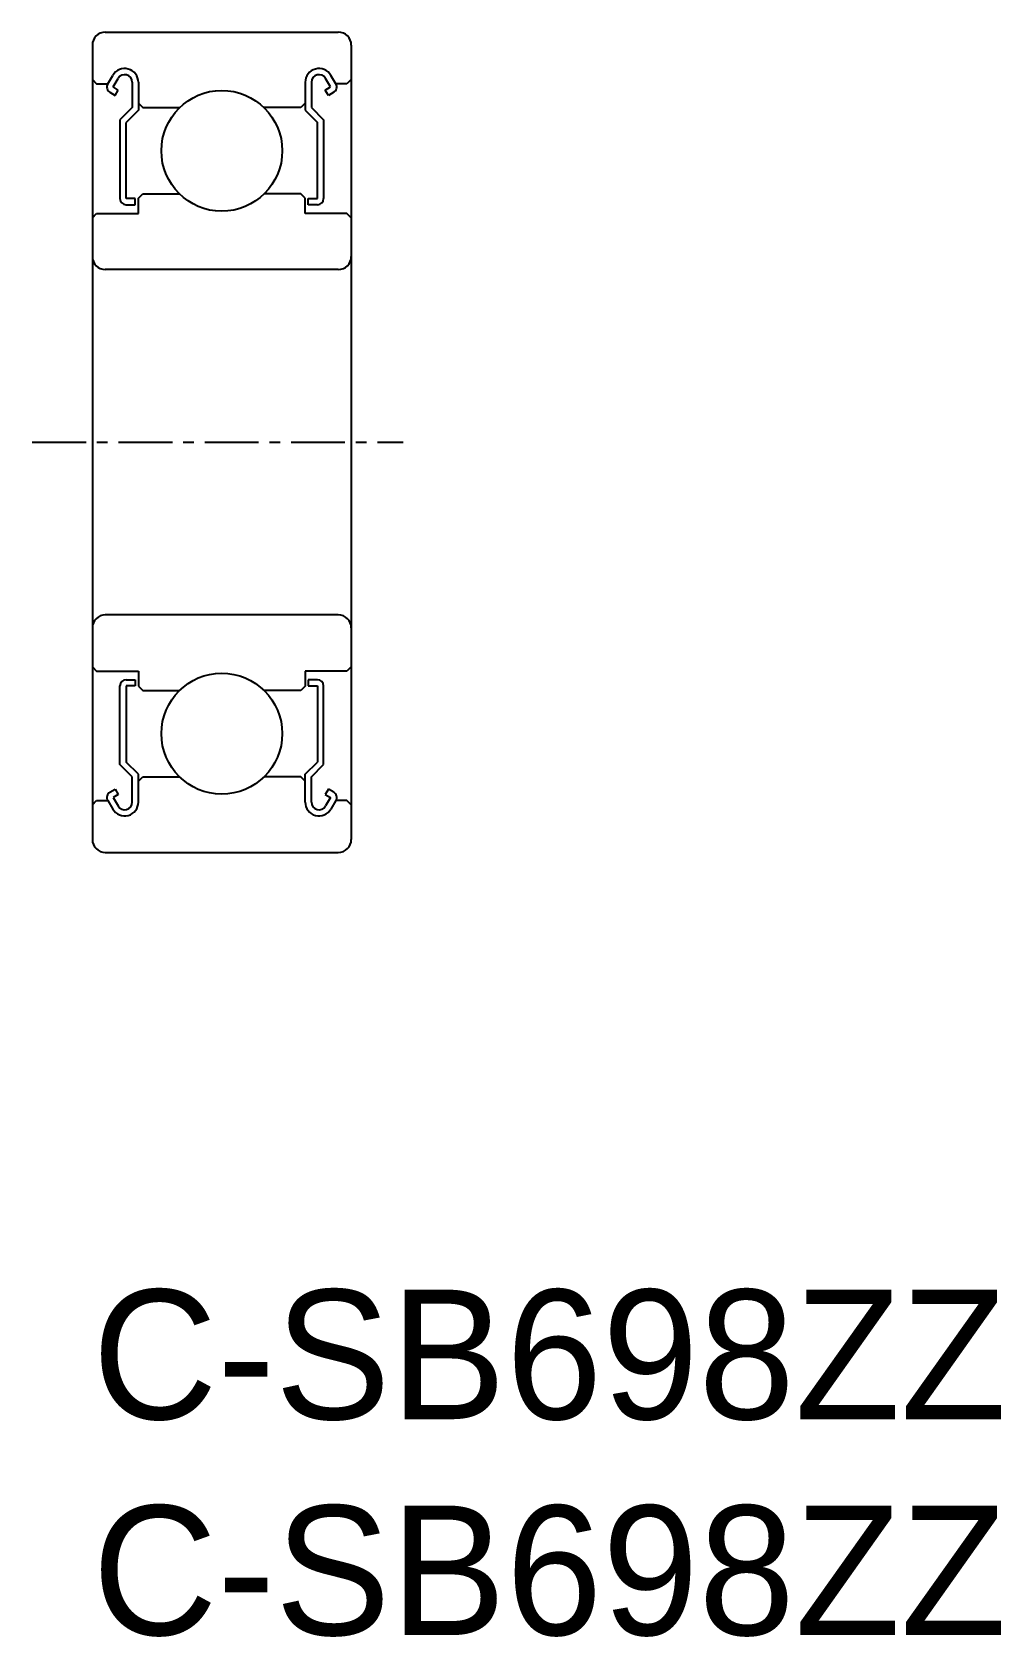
# Model space of a CAD drawing. Extents: x -1.4 to 21.1, y -8 to 29.1.
import ezdxf

# ---------------------------------------------------------------- set-up
doc = ezdxf.new("R2010")
doc.units = 0
doc.linetypes.add('CENTER', pattern=[2, 1.25, -0.25, 0.25, -0.25])
doc.layers.get('0').update_dxf_attribs({"linetype": 'CONTINUOUS'})
doc.layers.add('CENTER', color=1, linetype='CENTER')

msp = doc.modelspace()

# ---------------------------------------------------------------- linework, layer by layer
for p, q in [((0.3, 29.129), (5.7, 29.129)), ((0, 28.829), (0, 10.429)), ((6, 28.829), (6, 10.429)), ((0, 28.029), (0.1, 27.929)), ((0.1, 27.929), (0.356, 27.929)), ((0.356, 27.929), (0.472, 28.125)), ((0.479, 27.858), (0.595, 28.054)), ((0.924, 27.966), (0.924, 27.379)), ((1.067, 27.966), (1.067, 27.32)), ((4.933, 27.966), (4.933, 27.32)), ((5.076, 27.966), (5.076, 27.379)), ((5.521, 27.858), (5.405, 28.054)), ((5.644, 27.929), (5.528, 28.125)), ((5.9, 27.929), (5.644, 27.929)), ((6, 28.029), (5.9, 27.929)), ((0.408, 27.735), (0.531, 27.664)), ((0.602, 27.787), (0.479, 27.858)), ((0.531, 27.664), (0.602, 27.787)), ((5.398, 27.787), (5.521, 27.858)), ((5.469, 27.664), (5.398, 27.787)), ((5.592, 27.735), (5.469, 27.664)), ((0.924, 27.379), (0.64, 27.094)), ((1.067, 27.32), (0.782, 27.036)), ((1.067, 27.479), (1.167, 27.379)), ((1.167, 27.379), (2.02, 27.379)), ((4.833, 27.379), (3.98, 27.379)), ((4.933, 27.479), (4.833, 27.379)), ((4.933, 27.32), (5.218, 27.036)), ((5.076, 27.379), (5.36, 27.094)), ((0.64, 27.094), (0.64, 25.271)), ((0.782, 25.271), (0.782, 27.036)), ((5.218, 25.271), (5.218, 27.036)), ((5.36, 27.094), (5.36, 25.271)), ((6, 26.529), (6, 26.529)), ((1.067, 25.279), (1.167, 25.379)), ((1.067, 24.929), (1.067, 25.279)), ((1.167, 25.379), (2.02, 25.379)), ((4.833, 25.379), (3.98, 25.379)), ((4.933, 25.279), (4.833, 25.379)), ((4.933, 24.929), (4.933, 25.279)), ((0, 24.829), (0.1, 24.929)), ((0.1, 24.929), (1.067, 24.929)), ((0.996, 25.271), (0.782, 25.271)), ((0.782, 25.129), (0.996, 25.129)), ((0.996, 25.129), (0.996, 25.271)), ((5.9, 24.929), (4.933, 24.929)), ((5.004, 25.271), (5.218, 25.271)), ((5.004, 25.129), (5.004, 25.271)), ((5.218, 25.129), (5.004, 25.129)), ((6, 24.829), (5.9, 24.929)), ((6, 24.229), (6, 24.229)), ((5.7, 23.629), (0.3, 23.629)), ((5.7, 15.629), (0.3, 15.629)), ((0, 14.429), (0.1, 14.329)), ((0.1, 14.329), (1.067, 14.329)), ((0.782, 14.129), (0.996, 14.129)), ((0.996, 14.129), (0.996, 13.987)), ((1.067, 14.329), (1.067, 13.979)), ((4.933, 14.329), (4.933, 13.979)), ((5.9, 14.329), (4.933, 14.329)), ((5.004, 14.129), (5.004, 13.987)), ((5.218, 14.129), (5.004, 14.129)), ((6, 14.429), (5.9, 14.329)), ((0.64, 12.163), (0.64, 13.987)), ((0.782, 13.987), (0.782, 12.222)), ((0.996, 13.987), (0.782, 13.987)), ((1.067, 13.979), (1.167, 13.879)), ((1.167, 13.879), (2.02, 13.879)), ((4.833, 13.879), (3.98, 13.879)), ((4.933, 13.979), (4.833, 13.879)), ((5.004, 13.987), (5.218, 13.987)), ((5.218, 13.987), (5.218, 12.222)), ((5.36, 12.163), (5.36, 13.987)), ((0.924, 11.879), (0.64, 12.163)), ((1.067, 11.938), (0.782, 12.222)), ((1.067, 11.292), (1.067, 11.938)), ((4.933, 11.938), (5.218, 12.222)), ((4.933, 11.292), (4.933, 11.938)), ((5.076, 11.879), (5.36, 12.163)), ((0.408, 11.523), (0.531, 11.594)), ((0.531, 11.594), (0.602, 11.471)), ((0.924, 11.292), (0.924, 11.879)), ((1.067, 11.779), (1.167, 11.879)), ((1.167, 11.879), (2.02, 11.879)), ((4.833, 11.879), (3.98, 11.879)), ((4.933, 11.779), (4.833, 11.879)), ((5.076, 11.292), (5.076, 11.879)), ((5.469, 11.594), (5.398, 11.471)), ((5.592, 11.523), (5.469, 11.594)), ((0, 11.229), (0.1, 11.329)), ((0.1, 11.329), (0.356, 11.329)), ((0.356, 11.329), (0.472, 11.133)), ((0.602, 11.471), (0.479, 11.4)), ((0.479, 11.4), (0.595, 11.204)), ((5.398, 11.471), (5.521, 11.4)), ((5.521, 11.4), (5.405, 11.204)), ((5.644, 11.329), (5.528, 11.133)), ((5.9, 11.329), (5.644, 11.329)), ((6, 11.229), (5.9, 11.329)), ((0.3, 10.129), (5.7, 10.129))]:
    msp.add_line(p, q)
for centre in [(3, 26.379), (3, 12.879)]:
    msp.add_circle(centre, 1.4)
for centre, radius, start, end in [((0.3, 28.829), 0.3, 90, 180), ((5.7, 28.829), 0.3, 0, 90), ((0.748, 27.966), 0.319, 0, 150.0003), ((5.252, 27.966), 0.319, 29.9997, 180), ((0.479, 27.858), 0.142, 149.9903, 240.0019), ((0.748, 27.966), 0.177, 0, 150.0032), ((5.252, 27.966), 0.177, 29.9968, 180), ((5.521, 27.858), 0.142, 299.9981, 30.0097), ((0.782, 25.271), 0.142, 180.0001, 270), ((5.218, 25.271), 0.142, 270, 359.9999), ((0.3, 23.929), 0.3, 180, 270), ((5.7, 23.929), 0.3, 270, 0), ((0.3, 15.329), 0.3, 90, 180), ((5.7, 15.329), 0.3, 0, 90), ((0.782, 13.987), 0.142, 90, 179.9999), ((5.218, 13.987), 0.142, 0.0001, 90), ((0.479, 11.4), 0.142, 119.9981, 210.0097), ((5.521, 11.4), 0.142, 329.9903, 60.0019), ((0.748, 11.292), 0.319, 209.9997, 0), ((0.748, 11.292), 0.177, 209.9968, 0), ((5.252, 11.292), 0.319, 180, 330.0003), ((5.252, 11.292), 0.177, 180, 330.0032), ((0.3, 10.429), 0.3, 180, 270), ((5.7, 10.429), 0.3, 270, 0)]:
    msp.add_arc(centre, radius, start, end)
at = {"layer": 'CENTER', "color": 1, "linetype": 'CENTER'}
msp.add_line((-1.396, 19.629), (7.204, 19.629), dxfattribs=at)

# ---------------------------------------------------------------- texts
at = {"color": 7, "linetype": 'CONTINUOUS'}
for p in [(0, -3), (0, -8)]:
    msp.add_text('C-SB698ZZ', height=3, dxfattribs=at).set_placement(p)

doc.saveas('drawing.dxf')
